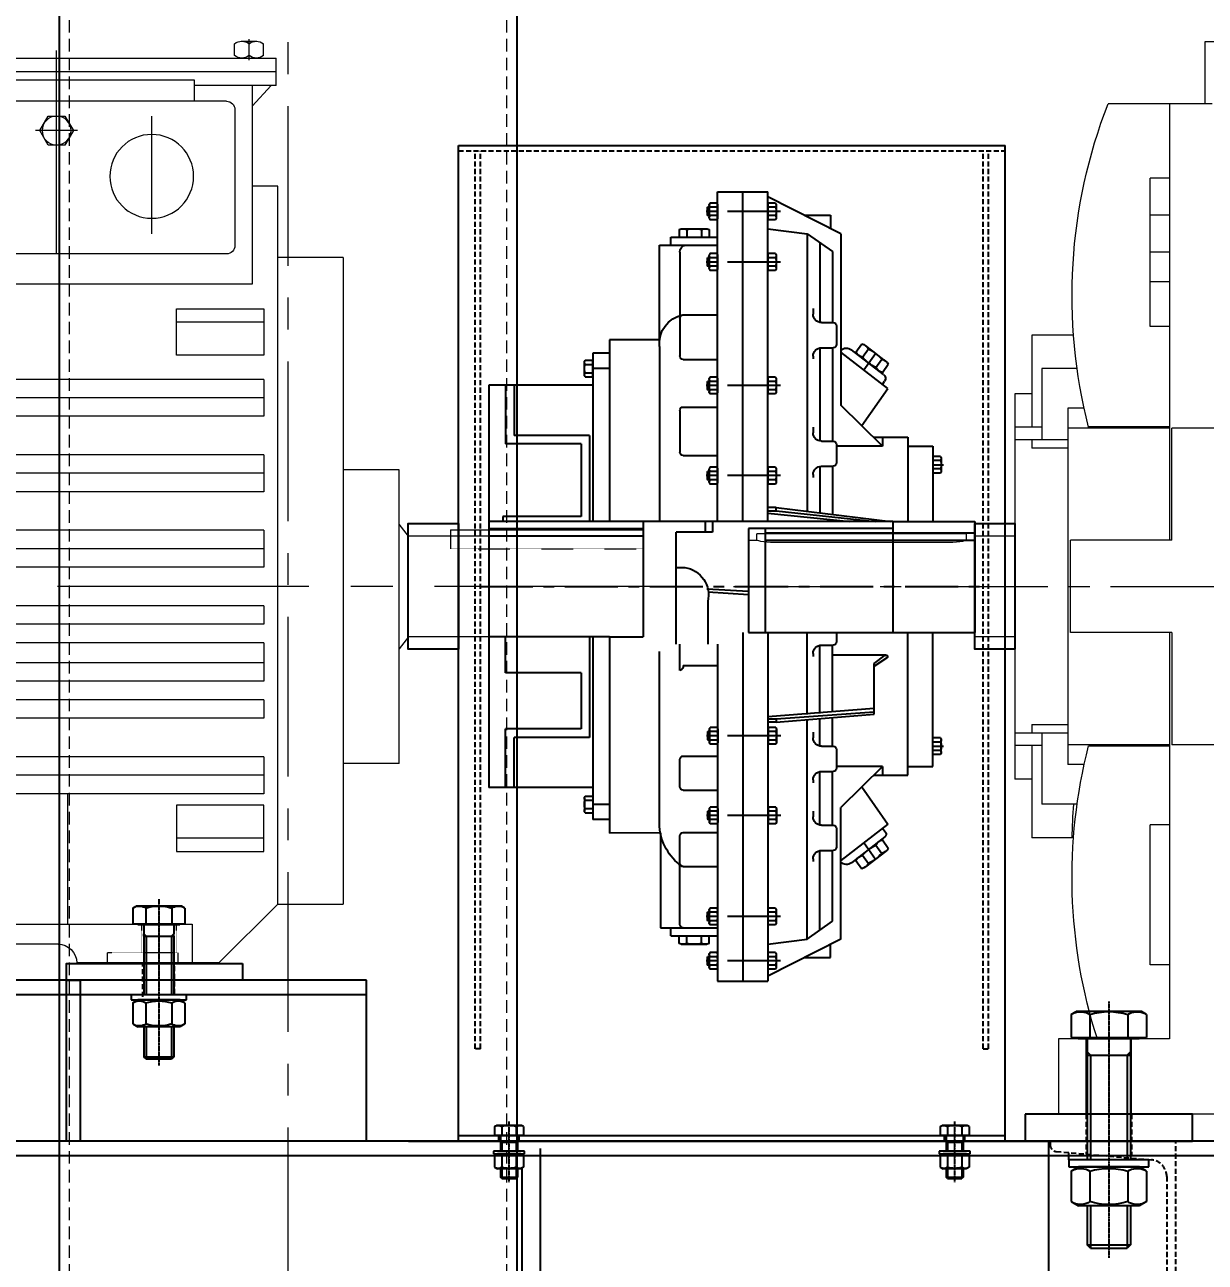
# Model space of a CAD drawing. Header units: millimetres. Extents: x -243837 to -5443, y 40 to 285140.
# Drawn here: x -110317 to -109613, y 112507 to 113246 of the extents above; entities that cross this region are included whole.
import ezdxf

# ---------------------------------------------------------------- set-up
doc = ezdxf.new("R2010")
doc.units = ezdxf.units.MM
for name, pattern in [('CENTER', [50.8, 31.75, -6.35, 6.35, -6.35]), ('CENTER2', [1.125, 0.75, -0.125, 0.125, -0.125]), ('DASHED2', [0.375, 0.25, -0.125]), ('HIDDEN', [0.375, 0.25, -0.125])]:
    doc.linetypes.add(name, pattern=pattern)
for name, color, linetype, lineweight in [('AM_4N', 3, 'Continuous', 25), ('CEN', 1, 'CENTER', 9), ('R-CENTER', 1, 'CENTER2', 5), ('R-OBJECT', 2, 'Continuous', 20)]:
    doc.layers.add(name, color=color, linetype=linetype, lineweight=lineweight)
doc.layers.add('center', color=1, linetype='CENTER2')
doc.layers.add('HD', color=3, linetype='HIDDEN')
doc.styles.add('KA', font='romans.shx', dxfattribs={"width": 0.7})
doc.dimstyles.new('rakesh', dxfattribs={"dimscale": 160, "dimtxt": 2.5, "dimasz": 1, "dimexe": 0.8, "dimexo": 0.8, "dimgap": 1, "dimtad": 1, "dimdec": 0, "dimzin": 0, "dimdsep": 46, "dimtxsty": 'KA', "dimblk": 'OBLIQUE', "dimcen": 1.5, "dimclrd": 1, "dimclre": 1, "dimclrt": 2, "dimadec": 0, "dimazin": 0, "dimtfac": 1, "dimtdec": 0, "dimtmove": 0, "dimatfit": 2, "dimfxl": 0, "dimtolj": 1, "dimtzin": 0, "dimlwd": -1, "dimlwe": -1, "dimarcsym": 1})

# ---------------------------------------------------------------- blocks, each defined once
blk = doc.blocks.new('A$C1178cc37')
at = {"layer": 'R-CENTER', "ltscale": 100}
for p, q in [((840.07, 327.16), (0, 327.16)), ((616.16, 57.36), (616.16, 11.96))]:
    blk.add_line(p, q, dxfattribs=at)
at = {"layer": 'R-OBJECT', "linetype": 'Continuous'}
for p, q in [((333.48, 652.16), (558.83, 652.16)), ((558.83, 652.16), (558.83, 615.16)), ((554.43, 615.16), (616.58, 615.16)), ((579.96, 615.16), (579.96, 354.72)), ((579.96, 570.9), (591.46, 570.9)), ((591.46, 482.39), (591.46, 570.9)), ((579.96, 548.77), (591.46, 548.77)), ((579.96, 526.65), (591.46, 526.65)), ((579.96, 508.94), (591.46, 508.94)), ((579.96, 482.39), (591.46, 482.39)), ((637.2, 477.16), (662.16, 477.16)), ((662.16, 477.16), (662.16, 422.16)), ((635.02, 457.16), (656.16, 457.16)), ((656.16, 457.16), (656.16, 414.66)), ((662.16, 442.16), (672.16, 442.16)), ((672.16, 442.16), (672.16, 212.16)), ((630.83, 433.47), (640.52, 433.47)), ((640.52, 433.47), (640.52, 220.85)), ((313.76, 421.66), (578.55, 421.66)), ((578.55, 354.72), (578.55, 421.66)), ((579.96, 422.33), (628.18, 422.33)), ((579.96, 421.66), (640.52, 421.66)), ((656.16, 422.16), (672.16, 422.16)), ((640.52, 414.66), (672.16, 414.66)), ((662.16, 414.6), (662.16, 409.61)), ((640.52, 409.66), (662.16, 409.66)), ((578.55, 354.72), (639.11, 354.72)), ((639.11, 299.6), (639.11, 354.72)), ((672.16, 357.16), (696.16, 357.16)), ((696.16, 357.16), (696.16, 297.16)), ((696.16, 354.66), (701.16, 354.66)), ((701.16, 358.66), (826.15, 358.66)), ((701.16, 354.66), (701.16, 358.66)), ((701.16, 354.66), (701.43, 354.58)), ((701.43, 354.58), (702.22, 354.37)), ((825.09, 354.37), (825.88, 354.58)), ((825.88, 354.58), (826.16, 354.66)), ((826.16, 354.66), (826.16, 358.66)), ((826.16, 354.66), (831.16, 354.66)), ((831.16, 354.66), (831.16, 299.66)), ((702.22, 354.37), (703.5, 354.07)), ((703.5, 354.07), (705.17, 353.77)), ((705.17, 353.77), (707.11, 353.55)), ((707.11, 353.55), (709.16, 353.47)), ((709.16, 353.47), (818.16, 353.47)), ((818.16, 353.47), (820.2, 353.55)), ((820.2, 353.55), (822.14, 353.77)), ((822.14, 353.77), (823.81, 354.07)), ((823.81, 354.07), (825.09, 354.37)), ((578.55, 299.6), (639.11, 299.6)), ((578.55, 299.6), (578.55, 232.66)), ((579.96, 299.6), (579.96, 57.16)), ((672.16, 297.16), (696.16, 297.16)), ((696.16, 299.66), (831.16, 299.66)), ((640.52, 244.66), (662.16, 244.66)), ((662.16, 244.71), (662.16, 239.72)), ((640.52, 239.66), (672.16, 239.66)), ((656.16, 239.66), (656.16, 197.16)), ((313.76, 232.66), (578.55, 232.66)), ((579.96, 232.66), (640.52, 232.66)), ((628.18, 231.99), (579.96, 231.99)), ((656.16, 232.16), (672.16, 232.16)), ((662.16, 232.16), (662.16, 177.16)), ((630.83, 220.85), (640.52, 220.85)), ((662.16, 212.16), (672.16, 212.16)), ((635.02, 197.16), (656.16, 197.16)), ((579.96, 184.93), (591.46, 184.93)), ((591.46, 101.42), (591.46, 184.93)), ((638.04, 177.16), (662.16, 177.16)), ((579.96, 101.42), (591.46, 101.42)), ((579.96, 57.16), (646.16, 57.16)), ((602.66, 12.16), (602.66, 57.16)), ((629.66, 12.16), (629.66, 57.16)), ((646.16, 57.16), (646.16, 12.16)), ((246.16, 12.16), (646.16, 12.16))]:
    blk.add_line(p, q, dxfattribs=at)
for centre, start, end in [((323.1, 500.73), 345.588, 21.30037), ((323.1, 153.59), 342.17478, 14.412), ((323.1, 171.59), 0.99665, 4.66821)]:
    blk.add_arc(centre, 315, start, end, dxfattribs=at)
blk = doc.blocks.new('A$C5d537760')
at = {"layer": 'R-CENTER', "ltscale": 200}
blk.add_line((0, 255.04), (957.72, 255.04), dxfattribs=at)
at = {"layer": 'R-OBJECT'}
for p, q in [((252.09, 572, 1307.44), (252.09, 578.95, 1307.44)), ((265.44, 580.42, 1307.44), (256.07, 580.42, 1307.44)), ((260.75, 571.92, 1307.44), (260.75, 578.95, 1307.44)), ((260.75, 571.92, 1307.44), (260.75, 578.95, 1307.44)), ((269.41, 571.92, 1307.44), (269.41, 578.95, 1307.44)), ((506.61, 570.42, 1307.44), (244.61, 570.42, 1307.44)), ((244.61, 553.95, 1307.44), (244.61, 570.42, 1307.44)), ((265.06, 570.42, 1307.44), (256.45, 570.42, 1307.44)), ((506.61, 562.45, 1307.44), (244.61, 562.45, 1307.44)), ((244.61, 553.95, 1307.44), (293.41, 553.95, 1307.44)), ((247.54, 553.95, 1307.44), (258.8, 541.64, 1307.44)), ((258.8, 553.95, -1307.44), (258.8, 435.45, -1307.44)), ((293.41, 557.15, 1307.44), (457.82, 557.15, 1307.44)), ((293.41, 544.6, -1307.44), (293.41, 557.15, 1307.44)), ((269.18, 539.6, -1307.44), (269.18, 458.53, -1307.44)), ((274.18, 544.6, -1307.44), (477.04, 544.6, -1307.44)), ((243.55, 65.38), (243.55, 493.94)), ((243.55, 493.94), (258.8, 493.94, -1307.44)), ((204.57, 451.45), (204.57, 65.38)), ((204.57, 451.45), (243.55, 451.45)), ((274.18, 453.53, -1307.44), (477.04, 453.53, -1307.44)), ((258.8, 435.45, -1307.44), (492.42, 435.45, -1307.44)), ((252.01, 412.69, -1307.44), (304.11, 412.69, -1307.44)), ((251.84, 378.65), (677.06, 378.65)), ((251.84, 378.65), (251.84, 356.58)), ((251.84, 367.63), (677.06, 367.63)), ((251.84, 356.58), (677.06, 356.61)), ((251.84, 333.6), (677.06, 333.6)), ((251.84, 333.6), (251.84, 311.54)), ((171.09, 149.44), (171.09, 324.64)), ((171.09, 324.64), (204.57, 324.64)), ((251.84, 322.58), (677.06, 322.58)), ((251.84, 311.54), (677.06, 311.57)), ((25.61, 288.77), (25.61, 225.04)), ((25.61, 225.04), (25.61, 288.77)), ((140.61, 288.77), (25.61, 288.77)), ((140.61, 288.77), (140.61, 285.04)), ((165.61, 285.04), (171.09, 292.26)), ((251.84, 288.56), (677.06, 288.56)), ((251.84, 288.56, -1307.44), (251.84, 266.5, -1307.44)), ((25.61, 285.04), (165.61, 285.04)), ((165.61, 225.04), (165.61, 285.04)), ((251.84, 277.54), (677.06, 277.54)), ((251.84, 266.5), (677.06, 266.52)), ((251.84, 243.51), (677.06, 243.51)), ((251.84, 243.51, -1307.44), (251.84, 232.5, -1307.44)), ((251.84, 232.5), (677.06, 232.5)), ((25.61, 225.04), (165.61, 225.04)), ((165.61, 225.04), (171.09, 217.82)), ((251.84, 221.45), (677.06, 221.48)), ((251.84, 221.45, -1307.44), (251.84, 198.47, -1307.44)), ((251.84, 209.49, 1307.44), (677.06, 209.49, 1307.44)), ((251.84, 198.47), (677.06, 198.47)), ((251.84, 187.45), (677.06, 187.45)), ((251.84, 187.45, -1307.44), (251.84, 176.41, -1307.44)), ((251.84, 176.41), (677.06, 176.43)), ((171.09, 149.44), (204.57, 149.44)), ((251.84, 153.43), (677.06, 153.43)), ((251.84, 153.43, -1307.44), (251.84, 131.37, -1307.44)), ((251.84, 142.41), (677.06, 142.41)), ((251.84, 131.37), (677.06, 131.39)), ((368.92, 53.28, -1034.64), (368.91, 131.37)), ((252.01, 104.84, -1307.44), (304.11, 104.84, -1307.44)), ((243.55, 65.38), (204.57, 65.38)), ((243.55, 65.38), (278.71, 30.42, -1307.44)), ((294.61, 53.42, -2112.86), (294.61, 30.42, -1307.44)), ((645.61, 53.42, -1307.44), (294.61, 53.42, -1307.44)), ((344.75, 53.42), (294.61, 53.42, -1307.44)), ((374.74, 41.55, -1307.44), (555.48, 41.55, -1307.44)), ((278.71, 30.42, -1307.44), (294.61, 30.42, -1307.44)), ((294.61, 30.42, -1307.44), (363.61, 30.42, -1307.44))]:
    blk.add_line(p, q, dxfattribs=at)
at = {"layer": 'R-OBJECT', "linetype": 'CENTER'}
for p, q in [((260.75, 569.17, 1307.44), (260.75, 581.67, 1307.44)), ((375.61, 516.79, 1307.44), (375.61, 537.4, 1307.44)), ((363.11, 527.09, 1307.44), (388.11, 527.09, 1307.44))]:
    blk.add_line(p, q, dxfattribs=at)
at = {"layer": 'R-OBJECT', "ltscale": 0.15}
for p, q in [((375.61, 454.2), (375.61, 574.91)), ((318.84, 465.46, 0.3), (318.84, 535.69, 0.3))]:
    blk.add_line(p, q, dxfattribs=at)
at = {"layer": 'R-OBJECT', "linetype": 'DASHED2', "ltscale": 0.05}
for p, q in [((140.61, 285.04), (140.61, 277.52)), ((140.61, 277.52), (25.61, 277.52)), ((304.22, 53.42), (304.22, 36.36)), ((325, 53.42), (325, 36.36)), ((303.05, 30.42, -1307.44), (303.05, 36.36, -1307.44)), ((303.05, 36.36, -1307.44), (345.15, 36.36)), ((345.15, 30.42), (345.15, 36.36))]:
    blk.add_line(p, q, dxfattribs=at)
at = {"layer": 'R-OBJECT', "ltscale": 40}
blk.add_line((314.61, 59.5), (314.61, 15.75), dxfattribs=at)
at = {"layer": 'R-OBJECT'}
for points, elevation in [([(370.61, 535.75), (365.61, 527.09), (370.61, 518.43), (380.61, 518.43), (385.61, 527.09), (380.61, 535.75)], 3956.73), ([(252.01, 393.11), (304.11, 393.11), (304.11, 420.69), (252.01, 420.69)], -1307.44), ([(252.01, 124.42), (304.11, 124.42), (304.11, 96.84), (252.01, 96.84)], -1307.44)]:
    blk.add_lwpolyline(points, close=True, dxfattribs=dict(at, elevation=elevation))
for centre, radius in [((375.61, 527.09, 1307.44), 8.66), ((318.84, 499.8, 0.3), 25)]:
    blk.add_circle(centre, radius, dxfattribs=at)
for centre, radius, start, end in [((256.47, 573.59, 1307.44), 6.86, 51.37498, 129.69416), ((265.08, 573.45, 1307.44), 7, 51.78679, 128.21321), ((256.47, 577.28, 1307.44), 6.86, 230.30584, 308.62502), ((265.08, 577.42, 1307.44), 7, 231.78679, 308.21321), ((274.18, 539.6, -1307.44), 5, 90, 180), ((274.18, 458.53, -1307.44), 5, 180, 270), ((374.74, 30.42, -1307.44), 11.13, 90, 180)]:
    blk.add_arc(centre, radius, start, end, dxfattribs=at)
blk = doc.blocks.new('A$Ca77c4927')
for p, q in [((89.19, 446), (132.68, 468)), ((132.68, 274.19), (132.68, 471)), ((162.68, 471), (132.68, 471)), ((147.68, 274.19), (147.68, 471)), ((162.68, 274.19), (162.68, 471)), ((167.22, 461.85), (168.67, 461.85)), ((168.67, 461.85), (168.67, 456.85)), ((168.88, 461.63), (168.67, 461.85)), ((168.88, 461.63), (168.88, 457.06)), ((110.93, 457), (95.34, 457)), ((95.34, 457), (95.34, 449.11)), ((167.22, 456.85), (168.67, 456.85)), ((168.88, 457.06), (168.67, 456.85)), ((89.19, 446), (89.19, 343.73)), ((109.19, 446), (94.19, 435.33)), ((132.68, 449), (109.19, 446)), ((109.19, 446), (109.19, 280.61)), ((190.49, 444.01), (162.68, 444.01)), ((190.49, 439.26), (190.49, 444.01)), ((101.69, 440.67), (101.69, 393)), ((180.56, 439.27), (162.68, 439.27)), ((197.34, 439.26), (180.56, 439.27)), ((197.34, 382.63), (197.34, 439.25)), ((94.19, 435.33), (94.19, 393)), ((167.22, 431.63), (168.67, 431.63)), ((168.67, 431.63), (168.67, 426.63)), ((168.88, 431.42), (168.67, 431.63)), ((168.88, 431.42), (168.88, 426.84)), ((185.15, 435.08), (185.15, 395.64)), ((167.22, 426.63), (168.67, 426.63)), ((168.88, 426.84), (168.67, 426.63)), ((105.73, 401.42), (105.73, 398)), ((100.73, 393), (93.7, 393)), ((183.15, 397.64), (162.68, 397.64)), ((185.15, 395.64), (185.15, 373.05)), ((91.7, 391), (91.7, 380)), ((62.44, 370.03), (74.41, 379.25)), ((63.64, 361.99), (82.79, 376.74)), ((76.18, 372.28), (72.67, 377.27)), ((80.14, 375.35), (76.64, 380.33)), ((100.73, 378), (93.7, 378)), ((94.19, 378), (94.19, 322.18)), ((101.69, 378), (101.69, 322.24)), ((197.34, 382.63), (227.19, 382.64)), ((197.41, 378.73), (197.41, 274.41)), ((227.19, 382.64), (227.19, 274.19)), ((61.08, 353.7), (89.19, 375.36)), ((68.24, 366.18), (64.74, 371.17)), ((75.38, 364.72), (68.42, 374.63)), ((89.19, 376.46), (89.18, 376.48)), ((105.73, 373), (105.73, 371.28)), ((183.15, 371.05), (162.68, 371.05)), ((227.19, 374.64), (237.19, 374.64)), ((237.19, 374.64), (237.19, 274.19)), ((64.28, 363.13), (60.79, 368.1)), ((227.19, 365.56), (237.19, 365.56)), ((64.19, 356.1), (62.97, 357.97)), ((167.22, 357.92), (168.67, 357.92)), ((168.67, 357.92), (168.67, 352.92)), ((168.88, 357.71), (168.67, 357.92)), ((168.88, 357.71), (168.88, 353.13)), ((237.19, 355.56), (299.19, 355.56)), ((284.19, 355.56), (284.19, 325.56)), ((289.19, 355.56), (289.19, 320.56)), ((299.19, 355.56), (299.19, 115.44)), ((76.69, 331.48), (61.08, 353.7)), ((167.22, 352.92), (168.67, 352.92)), ((168.88, 353.13), (168.67, 352.92)), ((64.19, 319.24), (89.19, 343.73)), ((183.15, 342.6), (162.68, 342.6)), ((185.15, 340.6), (185.15, 315.71)), ((105.73, 330.66), (105.73, 327.24)), ((239.19, 325.56), (239.19, 274.19)), ((239.19, 325.56), (284.19, 325.56)), ((34.19, 319.24), (34.19, 274.19)), ((49.19, 319.24), (34.19, 319.24)), ((69.61, 324.55), (49.19, 324.55)), ((49.19, 324.55), (49.19, 274.19)), ((64.19, 324.55), (64.19, 319.24)), ((64.19, 319.24), (91.7, 319.24)), ((91.7, 320.24), (91.7, 309.24)), ((100.73, 322.24), (93.7, 322.24)), ((244.19, 320.56), (244.19, 277.19)), ((244.19, 320.56), (289.19, 320.56)), ((183.15, 313.71), (162.68, 313.71)), ((34.07, 308.16), (27.82, 308.16)), ((100.73, 307.24), (93.7, 307.24)), ((94.19, 307.24), (94.19, 278.48)), ((101.69, 307.24), (101.69, 279.4)), ((167.22, 304.14), (168.67, 304.14)), ((168.67, 304.14), (168.67, 299.14)), ((168.88, 303.92), (168.67, 304.14)), ((168.88, 303.92), (168.88, 299.35)), ((105.73, 302.24), (105.73, 300.52)), ((167.22, 299.14), (168.67, 299.14)), ((168.88, 299.35), (168.67, 299.14)), ((127.68, 282.61), (59.45, 274.19)), ((127.68, 282.61), (132.68, 282.61)), ((127.68, 280.61), (127.68, 282.61)), ((58.19, 274.19), (9.19, 274.19)), ((9.19, 274.19), (9.19, 208)), ((58.19, 274.19), (225.91, 274.19)), ((58.19, 274.19), (58.19, 208)), ((127.68, 280.61), (68.65, 274.19)), ((132.68, 279.26), (83.76, 274.19)), ((132.68, 280.61), (127.68, 280.61)), ((165.67, 274.19), (165.67, 267.82)), ((169.8, 267.82), (169.8, 274.19)), ((207.19, 274.19), (207.19, 205.5)), ((225.91, 274.19), (299.19, 274.19)), ((244.19, 277.19), (290.76, 277.19)), ((290.76, 277.19), (290.76, 274.19)), ((58.19, 270), (135.19, 270)), ((134.19, 270), (134.19, 208)), ((135.19, 270), (144.19, 270)), ((144.19, 270), (144.19, 208)), ((165.67, 267.82), (187.46, 267.82)), ((187.46, 201), (187.46, 267.82)), ((9.19, 263), (134.19, 263)), ((187.46, 246.83), (182.19, 246.83)), ((169.16, 234.12), (144.19, 232.71)), ((168.52, 232.25), (144.19, 230.78)), ((168.52, 226.57), (168.52, 201)), ((144.19, 208), (9.19, 208)), ((34.19, 128.13), (34.19, 208)), ((49.19, 122.83), (49.19, 208)), ((91.7, 208), (91.7, 202.5)), ((109.19, 159.03), (109.19, 208)), ((132.68, 208), (132.68, 0)), ((147.68, 208), (147.68, 0)), ((100.73, 200.5), (93.7, 200.5)), ((94.19, 160.44), (94.19, 200.5)), ((101.69, 159.74), (101.67, 200.41)), ((162.68, 201), (162.68, 0)), ((185.15, 185.29), (185.15, 201)), ((227.19, 205.5), (207.19, 205.5)), ((227.19, 205.5), (227.19, 88.36)), ((227.19, 205.5), (299.19, 205.5)), ((237.19, 205.5), (237.19, 96.36)), ((239.19, 205.5), (239.19, 145.44)), ((289.19, 183.9), (289.19, 205.5)), ((69.25, 188.01), (61.64, 192.81)), ((62.22, 194.59), (94.19, 194.59)), ((69.25, 189.59), (62.73, 194.4)), ((105.73, 195.5), (105.73, 193.78)), ((197.41, 92.27), (197.41, 196.59)), ((69.25, 159.2), (69.25, 189.59)), ((183.15, 188.29), (162.68, 188.29)), ((244.19, 183.9), (244.19, 150.44)), ((244.19, 183.9), (289.19, 183.9)), ((132.68, 157.85), (69.25, 162.79)), ((127.68, 156.5), (69.25, 160.77)), ((127.68, 154.5), (69.25, 159.2)), ((94.19, 140.13), (94.19, 156.73)), ((101.69, 140.13), (101.69, 155.99)), ((109.19, 25), (109.19, 155.25)), ((127.68, 156.5), (127.68, 154.5)), ((132.68, 156.5), (127.68, 156.5)), ((105.73, 148.55), (105.73, 145.13)), ((127.68, 154.5), (132.68, 154.5)), ((167.07, 148.86), (168.52, 148.86)), ((168.52, 148.86), (168.52, 143.86)), ((168.73, 148.65), (168.52, 148.86)), ((168.73, 148.65), (168.73, 144.08)), ((244.19, 150.44), (289.19, 150.44)), ((289.19, 115.44), (289.19, 150.44)), ((167.07, 143.86), (168.52, 143.86)), ((168.73, 144.08), (168.52, 143.86)), ((239.19, 145.44), (284.19, 145.44)), ((284.19, 115.44), (284.19, 145.44)), ((34.07, 140.16), (27.82, 140.16)), ((91.7, 138.13), (91.7, 127.13)), ((100.73, 140.13), (93.7, 140.13)), ((183.15, 134.31), (162.68, 134.31)), ((49.19, 128.13), (34.19, 128.13)), ((64.19, 128.13), (91.7, 128.13)), ((64.19, 128.13), (89.19, 103.65)), ((64.19, 128.13), (64.19, 122.83)), ((185.15, 115.96), (185.15, 132.31)), ((69.61, 122.83), (49.19, 122.83)), ((100.73, 125.13), (93.7, 125.13)), ((94.19, 93), (94.19, 125.13)), ((101.69, 93.09), (101.69, 125.03)), ((105.73, 120.13), (105.73, 118.4)), ((76.69, 115.89), (61.08, 93.67)), ((183.15, 113.96), (162.68, 113.96)), ((237.19, 115.44), (299.19, 115.44)), ((89.19, 25), (89.19, 103.65)), ((227.19, 105.44), (237.19, 105.44)), ((105.73, 101.42), (105.73, 98)), ((167.07, 101.33), (168.52, 101.33)), ((167.07, 96.33), (168.52, 96.33)), ((168.52, 101.33), (168.52, 96.33)), ((168.73, 101.12), (168.52, 101.33)), ((168.73, 96.54), (168.52, 96.33)), ((168.73, 101.12), (168.73, 96.54)), ((227.19, 96.36), (237.19, 96.36)), ((61.08, 93.67), (89.19, 72.01)), ((64.22, 91.33), (62.41, 88.88)), ((64.22, 91.33), (64.09, 91.15)), ((91.7, 91), (91.7, 80)), ((100.73, 93), (93.7, 93)), ((183.15, 88.66), (162.68, 88.66)), ((64.28, 84.24), (60.79, 79.28)), ((62.8, 86.11), (82.77, 70.64)), ((75.38, 82.65), (68.42, 72.74)), ((185.15, 70.3), (185.15, 86.66)), ((196.85, 88.37), (227.19, 88.36)), ((196.85, 88.37), (196.85, 31.75)), ((62.44, 77.35), (74.41, 68.12)), ((68.24, 81.19), (64.74, 76.21)), ((76.18, 75.09), (72.67, 70.1)), ((100.73, 78), (93.7, 78)), ((94.19, 35.67), (94.19, 78)), ((101.69, 30.33), (101.69, 77.91)), ((80.14, 72.03), (76.64, 67.04)), ((105.73, 73), (105.73, 71.28)), ((183.15, 68.3), (162.68, 68.3)), ((185.15, 33.73), (185.15, 70.3)), ((167.22, 41.04), (168.67, 41.04)), ((168.67, 41.04), (168.67, 36.04)), ((168.88, 40.83), (168.67, 41.04)), ((168.88, 40.83), (168.88, 36.25)), ((109.19, 25), (94.19, 35.67)), ((183.15, 31.73), (162.68, 31.73)), ((167.22, 36.04), (168.67, 36.04)), ((168.88, 36.25), (168.67, 36.04)), ((196.85, 31.74), (183.15, 31.73)), ((190.49, 26.99), (190.49, 31.74)), ((89.19, 25), (132.68, 3)), ((132.68, 22), (109.19, 25)), ((190.49, 26.99), (162.68, 26.99)), ((95.34, 14), (95.34, 21.99)), ((110.93, 14), (95.34, 14)), ((167.22, 14.55), (168.67, 14.55)), ((167.22, 9.55), (168.67, 9.55)), ((168.67, 14.55), (168.67, 9.55)), ((168.88, 14.34), (168.67, 14.55)), ((168.88, 9.76), (168.67, 9.55)), ((168.88, 14.34), (168.88, 9.76)), ((162.68, 0), (132.68, 0))]:
    blk.add_line(p, q)
at = {"linetype": 'CENTER'}
for p, q in [((125.09, 459.35), (170.55, 459.35)), ((125.09, 429.13), (170.55, 429.13)), ((125.09, 355.42), (170.55, 355.42)), ((125.09, 301.64), (170.55, 301.64)), ((124.95, 146.36), (170.41, 146.36)), ((124.95, 98.83), (170.41, 98.83)), ((125.09, 38.54), (170.55, 38.54)), ((125.09, 12.05), (170.55, 12.05))]:
    blk.add_line(p, q, dxfattribs=at)
at = {"ltscale": 0.5}
for p, q in [((127.68, 463.1), (127.68, 455.6)), ((128.14, 464.35), (132.68, 464.35)), ((128.14, 461.85), (132.68, 461.85)), ((132.68, 464.35), (132.68, 454.35)), ((162.68, 463.1), (162.68, 455.6)), ((163.14, 464.35), (167.22, 464.35)), ((163.14, 461.85), (167.22, 461.85)), ((167.68, 463.1), (167.68, 455.6)), ((128.14, 456.85), (132.68, 456.85)), ((128.14, 454.35), (132.68, 454.35)), ((163.14, 456.85), (167.22, 456.85)), ((163.14, 454.35), (167.22, 454.35)), ((167.78, 448.54), (167.78, 444.01)), ((185.62, 444.01), (167.78, 444.01)), ((184.37, 449.01), (169.03, 449.01)), ((172.28, 448.54), (172.28, 444.01)), ((181.12, 448.54), (181.12, 444.01)), ((185.62, 448.54), (185.62, 444.01)), ((127.68, 432.88), (127.68, 425.38)), ((128.14, 434.13), (132.68, 434.13)), ((128.14, 431.63), (132.68, 431.63)), ((132.68, 434.13), (132.68, 424.13)), ((162.68, 432.88), (162.68, 425.38)), ((163.14, 434.13), (167.22, 434.13)), ((163.14, 431.63), (167.22, 431.63)), ((167.68, 432.88), (167.68, 425.38)), ((128.14, 426.63), (132.68, 426.63)), ((128.14, 424.13), (132.68, 424.13)), ((163.14, 426.63), (167.22, 426.63)), ((163.14, 424.13), (167.22, 424.13)), ((237.19, 360.56), (237.19, 370.56)), ((241.73, 370.56), (237.19, 370.56)), ((242.19, 361.81), (242.19, 369.31)), ((241.73, 368.06), (237.19, 368.06)), ((241.73, 363.06), (237.19, 363.06)), ((127.68, 359.17), (127.68, 351.67)), ((128.14, 360.42), (132.68, 360.42)), ((128.14, 357.92), (132.68, 357.92)), ((132.68, 360.42), (132.68, 350.42)), ((162.68, 359.17), (162.68, 351.67)), ((163.14, 360.42), (167.22, 360.42)), ((163.14, 357.92), (167.22, 357.92)), ((167.68, 359.17), (167.68, 351.67)), ((241.73, 360.56), (237.19, 360.56)), ((128.14, 352.92), (132.68, 352.92)), ((128.14, 350.42), (132.68, 350.42)), ((163.14, 352.92), (167.22, 352.92)), ((163.14, 350.42), (167.22, 350.42)), ((29.19, 311.91), (29.19, 304.41)), ((29.65, 313.16), (34.19, 313.16)), ((29.65, 310.66), (34.19, 310.66)), ((34.19, 313.16), (34.19, 303.16)), ((29.65, 305.66), (34.19, 305.66)), ((29.65, 303.16), (34.19, 303.16)), ((127.68, 305.39), (127.68, 297.89)), ((128.14, 306.64), (132.68, 306.64)), ((128.14, 304.14), (132.68, 304.14)), ((132.68, 306.64), (132.68, 296.64)), ((162.68, 305.39), (162.68, 297.89)), ((163.14, 306.64), (167.22, 306.64)), ((163.14, 304.14), (167.22, 304.14)), ((167.68, 305.39), (167.68, 297.89)), ((128.14, 299.14), (132.68, 299.14)), ((128.14, 296.64), (132.68, 296.64)), ((163.14, 299.14), (167.22, 299.14)), ((163.14, 296.64), (167.22, 296.64)), ((127.53, 150.11), (127.53, 142.61)), ((128, 151.36), (132.53, 151.36)), ((128, 148.86), (132.53, 148.86)), ((132.53, 151.36), (132.53, 141.36)), ((162.53, 150.11), (162.53, 142.61)), ((163, 151.36), (167.07, 151.36)), ((163, 148.86), (167.07, 148.86)), ((167.53, 150.11), (167.53, 142.61)), ((29.19, 136.41), (29.19, 143.91)), ((29.65, 145.16), (34.19, 145.16)), ((29.65, 142.66), (34.19, 142.66)), ((34.19, 135.16), (34.19, 145.16)), ((128, 143.86), (132.53, 143.86)), ((128, 141.36), (132.53, 141.36)), ((163, 143.86), (167.07, 143.86)), ((163, 141.36), (167.07, 141.36)), ((29.65, 137.66), (34.19, 137.66)), ((29.65, 135.16), (34.19, 135.16)), ((128, 103.83), (132.53, 103.83)), ((132.53, 103.83), (132.53, 93.83)), ((163, 103.83), (167.07, 103.83)), ((237.19, 110.44), (237.19, 100.44)), ((241.73, 110.44), (237.19, 110.44)), ((241.73, 107.94), (237.19, 107.94)), ((242.19, 109.19), (242.19, 101.69)), ((127.53, 102.58), (127.53, 95.08)), ((128, 101.33), (132.53, 101.33)), ((128, 96.33), (132.53, 96.33)), ((162.53, 102.58), (162.53, 95.08)), ((163, 101.33), (167.07, 101.33)), ((163, 96.33), (167.07, 96.33)), ((167.53, 102.58), (167.53, 95.08)), ((241.73, 102.94), (237.19, 102.94)), ((241.73, 100.44), (237.19, 100.44)), ((128, 93.83), (132.53, 93.83)), ((163, 93.83), (167.07, 93.83)), ((127.68, 42.29), (127.68, 34.79)), ((128.14, 43.54), (132.68, 43.54)), ((128.14, 41.04), (132.68, 41.04)), ((132.68, 43.54), (132.68, 33.54)), ((162.68, 42.29), (162.68, 34.79)), ((163.14, 43.54), (167.22, 43.54)), ((163.14, 41.04), (167.22, 41.04)), ((167.68, 42.29), (167.68, 34.79)), ((128.14, 36.04), (132.68, 36.04)), ((128.14, 33.54), (132.68, 33.54)), ((163.14, 36.04), (167.22, 36.04)), ((163.14, 33.54), (167.22, 33.54)), ((185.62, 26.99), (167.78, 26.99)), ((167.78, 22.46), (167.78, 26.99)), ((172.28, 22.46), (172.28, 26.99)), ((181.12, 22.46), (181.12, 26.99)), ((185.62, 22.46), (185.62, 26.99)), ((127.68, 15.8), (127.68, 8.3)), ((128.14, 17.05), (132.68, 17.05)), ((132.68, 17.05), (132.68, 7.05)), ((162.68, 15.8), (162.68, 8.3)), ((163.14, 17.05), (167.22, 17.05)), ((167.68, 15.8), (167.68, 8.3)), ((184.37, 21.99), (169.03, 21.99)), ((128.14, 14.55), (132.68, 14.55)), ((128.14, 9.55), (132.68, 9.55)), ((163.14, 14.55), (167.22, 14.55)), ((163.14, 9.55), (167.22, 9.55)), ((128.14, 7.05), (132.68, 7.05)), ((163.14, 7.05), (167.22, 7.05))]:
    blk.add_line(p, q, dxfattribs=at)
at = {"linetype": 'HIDDEN'}
for p, q in [((9.19, 267.3), (134.19, 267.3)), ((207.19, 269.9), (299.19, 269.9)), ((207.19, 265.5), (299.19, 265.5))]:
    blk.add_line(p, q, dxfattribs=at)
at = {"color": 1, "linetype": 'CENTER'}
blk.add_line((304.75, 235.5), (0, 235.5), dxfattribs=at)
at = {"ltscale": 0.5}
for centre, radius, start, end in [((129.6, 463.1), 1.92, 139.45948, 220.54052), ((134.68, 459.35), 7, 159.07517, 200.92483), ((164.6, 463.1), 1.92, 139.45948, 220.54052), ((169.68, 459.35), 7, 159.07517, 200.92483), ((165.75, 463.1), 1.92, 319.45948, 40.54052), ((160.68, 459.35), 7, 339.07517, 20.92483), ((129.6, 455.6), 1.92, 139.45948, 220.54052), ((164.6, 455.6), 1.92, 139.45948, 220.54052), ((165.75, 455.6), 1.92, 319.45948, 40.54052), ((170.03, 443.29), 5.71, 66.81012, 113.18988), ((176.7, 427.62), 21.39, 78.07013, 101.92353), ((183.37, 443.29), 5.71, 66.81012, 113.18988), ((129.6, 432.88), 1.92, 139.45948, 220.54052), ((134.68, 429.13), 7, 159.07517, 200.92483), ((164.6, 432.88), 1.92, 139.45948, 220.54052), ((169.68, 429.13), 7, 159.07517, 200.92483), ((165.75, 432.88), 1.92, 319.45948, 40.54052), ((160.68, 429.13), 7, 339.07517, 20.92483), ((129.6, 425.38), 1.92, 139.45948, 220.54052), ((164.6, 425.38), 1.92, 139.45948, 220.54052), ((165.75, 425.38), 1.92, 319.45948, 40.54052), ((240.27, 369.31), 1.92, 319.45948, 40.54052), ((235.19, 365.56), 7, 339.07517, 20.92483), ((240.27, 361.81), 1.92, 319.45948, 40.54052), ((129.6, 359.17), 1.92, 139.45948, 220.54052), ((134.68, 355.42), 7, 159.07517, 200.92483), ((164.6, 359.17), 1.92, 139.45948, 220.54052), ((169.68, 355.42), 7, 159.07517, 200.92483), ((165.75, 359.17), 1.92, 319.45948, 40.54052), ((160.68, 355.42), 7, 339.07517, 20.92483), ((129.6, 351.67), 1.92, 139.45948, 220.54052), ((164.6, 351.67), 1.92, 139.45948, 220.54052), ((165.75, 351.67), 1.92, 319.45948, 40.54052), ((31.12, 311.91), 1.92, 139.45948, 220.54052), ((36.19, 308.16), 7, 159.07517, 200.92483), ((31.12, 304.41), 1.92, 139.45948, 220.54052), ((129.6, 305.39), 1.92, 139.45948, 220.54052), ((134.68, 301.64), 7, 159.07517, 200.92483), ((164.6, 305.39), 1.92, 139.45948, 220.54052), ((169.68, 301.64), 7, 159.07517, 200.92483), ((165.75, 305.39), 1.92, 319.45948, 40.54052), ((160.68, 301.64), 7, 339.07517, 20.92483), ((129.6, 297.89), 1.92, 139.45948, 220.54052), ((164.6, 297.89), 1.92, 139.45948, 220.54052), ((165.75, 297.89), 1.92, 319.45948, 40.54052), ((129.46, 150.11), 1.92, 139.45948, 220.54052), ((134.53, 146.36), 7, 159.07517, 200.92483), ((164.46, 150.11), 1.92, 139.45948, 220.54052), ((169.53, 146.36), 7, 159.07517, 200.92483), ((165.61, 150.11), 1.92, 319.45948, 40.54052), ((160.53, 146.36), 7, 339.07517, 20.92483), ((31.12, 143.91), 1.92, 139.45948, 220.54052), ((36.19, 140.16), 7, 159.07517, 200.92483), ((129.46, 142.61), 1.92, 139.45948, 220.54052), ((164.46, 142.61), 1.92, 139.45948, 220.54052), ((165.61, 142.61), 1.92, 319.45948, 40.54052), ((31.12, 136.41), 1.92, 139.45948, 220.54052), ((129.46, 102.58), 1.92, 139.45948, 220.54052), ((164.46, 102.58), 1.92, 139.45948, 220.54052), ((165.61, 102.58), 1.92, 319.45948, 40.54052), ((240.27, 109.19), 1.92, 319.45948, 40.54052), ((235.19, 105.44), 7, 339.07517, 20.92483), ((134.53, 98.83), 7, 159.07517, 200.92483), ((129.46, 95.08), 1.92, 139.45948, 220.54052), ((169.53, 98.83), 7, 159.07517, 200.92483), ((164.46, 95.08), 1.92, 139.45948, 220.54052), ((160.53, 98.83), 7, 339.07517, 20.92483), ((165.61, 95.08), 1.92, 319.45948, 40.54052), ((240.27, 101.69), 1.92, 319.45948, 40.54052), ((129.6, 42.29), 1.92, 139.45948, 220.54052), ((134.68, 38.54), 7, 159.07517, 200.92483), ((164.6, 42.29), 1.92, 139.45948, 220.54052), ((169.68, 38.54), 7, 159.07517, 200.92483), ((165.75, 42.29), 1.92, 319.45948, 40.54052), ((160.68, 38.54), 7, 339.07517, 20.92483), ((129.6, 34.79), 1.92, 139.45948, 220.54052), ((164.6, 34.79), 1.92, 139.45948, 220.54052), ((165.75, 34.79), 1.92, 319.45948, 40.54052), ((170.03, 27.71), 5.71, 246.81012, 293.18988), ((176.7, 43.38), 21.39, 258.07647, 281.92987), ((183.37, 27.71), 5.71, 246.81012, 293.18988), ((129.6, 15.8), 1.92, 139.45948, 220.54052), ((164.6, 15.8), 1.92, 139.45948, 220.54052), ((165.75, 15.8), 1.92, 319.45948, 40.54052), ((134.68, 12.05), 7, 159.07517, 200.92483), ((129.6, 8.3), 1.92, 139.45948, 220.54052), ((169.68, 12.05), 7, 159.07517, 200.92483), ((164.6, 8.3), 1.92, 139.45948, 220.54052), ((160.68, 12.05), 7, 339.07517, 20.92483), ((165.75, 8.3), 1.92, 319.45948, 40.54052)]:
    blk.add_arc(centre, radius, start, end, dxfattribs=at)
for centre, radius, start, end in [((181.14, 435.29), 4.01, 356.94207, 81.6859), ((93.7, 391), 2, 90, 180), ((100.73, 398), 5, 270, 0), ((183.15, 395.64), 2, 0, 90), ((179.88, 380.38), 17.61, 354.64126, 78.33096), ((83.83, 354.6), 25.27, 116.19311, 139.0359), ((78.32, 374.05), 6.5, 104.97303, 150.25598), ((85.82, 372.77), 5, 47.90701, 127.6145), ((93.7, 380), 2, 180, 270), ((100.73, 373), 5, 0, 90), ((66.38, 364.98), 6.4, 104.79507, 150.43394), ((57.46, 388.38), 24.68, 295.91357, 319.31544), ((74.55, 378.47), 6.4, 284.72148, 330.77733), ((183.15, 373.05), 2, 270, 0), ((65.48, 359.61), 3, 127.6145, 213.1966), ((62.73, 369.25), 6.31, 284.24086, 330.9439), ((183.15, 340.6), 2, 0, 90), ((100.73, 327.24), 5, 270, 0), ((93.7, 320.24), 2, 90, 180), ((183.15, 315.71), 2, 270, 0), ((93.7, 309.24), 2, 180, 270), ((100.73, 302.24), 5, 0, 90), ((184.89, 230.27), 16.78, 99.26403, 192.74029), ((93.7, 202.5), 2, 180, 270), ((100.73, 195.5), 5, 0, 90), ((62.18, 193.66), 1, 147.8983, 237.7684), ((62.14, 193.59), 1, 53.58463, 147.7684), ((186.21, 188.17), 3.07, 177.68839, 249.69174), ((100.73, 145.13), 5, 270, 0), ((93.7, 138.13), 2, 90, 180), ((183.15, 132.31), 2, 0, 90), ((93.7, 127.13), 2, 180, 270), ((100.73, 120.13), 5, 0, 90), ((183.15, 115.96), 2, 270, 0), ((100.73, 98), 5, 270, 0), ((64.02, 87.69), 2, 143.49293, 232.3855), ((93.7, 91), 2, 90, 180), ((183.15, 86.66), 2, 0, 90), ((164.87, 94.93), 32.65, 306.12636, 355.3262), ((62.73, 78.12), 6.31, 29.0561, 75.75914), ((66.38, 82.39), 6.4, 209.56606, 255.20493), ((83.83, 92.78), 25.27, 220.9641, 243.80689), ((57.46, 58.99), 24.68, 40.68456, 64.08643), ((74.55, 68.9), 6.4, 29.22267, 75.27852), ((93.7, 80), 2, 180, 270), ((100.73, 73), 5, 0, 90), ((78.32, 73.32), 6.5, 209.74402, 255.02697), ((85.82, 74.6), 5, 232.3855, 312.09299), ((183.15, 70.3), 2, 270, 0), ((183.15, 33.73), 2, 270, 0)]:
    blk.add_arc(centre, radius, start, end)
blk = doc.blocks.new('M18')
for p, q in [((-15.59, 10.04), (-13.5, 11.25)), ((-15.59, 10.04), (-15.59, 0.6)), ((-13.5, 11.25), (13.5, 11.25)), ((-7.8, 10.04), (-7.8, 0.6)), ((7.8, 10.04), (7.8, 0.6)), ((15.59, 10.04), (13.5, 11.25)), ((15.59, 10.04), (15.59, 0.6)), ((-12.6, 0.6), (-15.59, 0.6)), ((12.6, 0.6), (-12.6, 0.6)), ((-12.6, 0.6), (-12.6, 0)), ((-12.6, 0), (-9, 0)), ((-9, 0), (-9, -5.37)), ((-9, 0), (9, 0)), ((9, 0), (9, -5.37)), ((9, 0), (12.6, 0)), ((15.59, 0.6), (12.6, 0.6)), ((12.6, 0.6), (12.6, 0)), ((-9, -6.75), (-9, -5.37)), ((-9, -6.75), (-9, -41.74)), ((9, -6.75), (-9, -6.75)), ((9, -6.75), (9, -5.37)), ((9, -6.75), (9, -41.74)), ((-16.5, -41.74), (16.5, -41.74)), ((-16.5, -44.74), (-16.5, -41.74)), ((16.5, -41.74), (16.5, -44.74)), ((-12.49, -44.74), (-16.5, -44.74)), ((-15.59, -46.54), (-12.49, -44.74)), ((-15.59, -46.54), (-15.59, -59.08)), ((12.49, -44.74), (-12.49, -44.74)), ((-12.49, -44.74), (12.49, -44.74)), ((-7.8, -46.54), (-7.8, -59.08)), ((7.8, -46.54), (7.8, -59.08)), ((16.5, -44.74), (12.49, -44.74)), ((15.59, -46.54), (12.49, -44.74)), ((15.59, -46.54), (15.59, -59.08)), ((-15.59, -59.08), (-12.49, -60.87)), ((15.59, -59.08), (12.49, -60.87)), ((-12.49, -60.87), (12.49, -60.87)), ((-9, -60.87), (-9, -78.62)), ((9, -60.87), (9, -78.62)), ((9, -78.62), (-9, -78.62)), ((-9, -78.62), (-7.62, -80)), ((7.62, -80), (-7.62, -80)), ((7.62, -80), (9, -78.62))]:
    blk.add_line(p, q)
for centre, radius, start, end in [((-11.7, 4.36), 6.89, 55.55313, 115.55313), ((0, -14.52), 25.77, 72.38753, 107.61247), ((11.7, 4.36), 6.89, 64.44687, 124.44687), ((-11.69, -52.22), 6.89, 55.56153, 115.56153), ((0, -71.09), 25.76, 72.38303, 107.61697), ((11.69, -52.22), 6.89, 64.43847, 124.43847), ((-11.69, -53.39), 6.89, 244.43847, 304.43847), ((0, -34.52), 25.76, 252.38303, 287.61697), ((11.69, -53.39), 6.89, 235.56153, 295.56153)]:
    blk.add_arc(centre, radius, start, end)
at = {"layer": 'AM_4N'}
for p, q in [((-7.62, -6.75), (-9, -5.37)), ((-7.62, -6.75), (-7.62, -41.74)), ((7.62, -6.75), (9, -5.37)), ((7.62, -6.75), (7.62, -41.74)), ((-7.62, -60.87), (-7.62, -80)), ((7.62, -60.87), (7.62, -80))]:
    blk.add_line(p, q, dxfattribs=at)
at = {"layer": 'center'}
blk.add_line((0, 15.38), (0, -83.89), dxfattribs=at)
blk = doc.blocks.new('M26')
for p, q in [((-22.52, 14.5), (-19.5, 16.25)), ((-19.5, 16.25), (19.5, 16.25)), ((22.52, 14.5), (19.5, 16.25)), ((-22.52, 14.5), (-22.52, 0.87)), ((-11.26, 14.5), (-11.26, 0.87)), ((11.26, 14.5), (11.26, 0.87)), ((22.52, 14.5), (22.52, 0.87)), ((-18.21, 0.87), (-22.52, 0.87)), ((18.21, 0.87), (-18.21, 0.87)), ((-18.21, 0.87), (-18.21, 0)), ((-18.21, 0), (-13, 0)), ((-13, 0), (-13, -7.76)), ((-13, 0), (13, 0)), ((13, 0), (13, -7.76)), ((13, 0), (18.21, 0)), ((22.52, 0.87), (18.21, 0.87)), ((18.21, 0.87), (18.21, 0)), ((-13, -9.75), (-13, -7.76)), ((-13, -9.75), (-13, -72.09)), ((13, -9.75), (-13, -9.75)), ((13, -9.75), (13, -7.76)), ((13, -9.75), (13, -72.09)), ((-23.83, -72.09), (23.83, -72.09)), ((-23.83, -76.42), (-23.83, -72.09)), ((23.83, -72.09), (23.83, -67.91)), ((23.83, -72.09), (23.83, -76.42)), ((-18.04, -76.42), (-23.83, -76.42)), ((-22.52, -79.01), (-18.04, -76.42)), ((-22.52, -79.01), (-22.52, -97.12)), ((18.04, -76.42), (-18.04, -76.42)), ((-18.04, -76.42), (18.04, -76.42)), ((-11.26, -79.01), (-11.26, -97.12)), ((11.26, -79.01), (11.26, -97.12)), ((23.83, -76.42), (18.04, -76.42)), ((22.52, -79.01), (18.04, -76.42)), ((22.52, -79.01), (22.52, -97.12)), ((-22.52, -97.12), (-18.04, -99.71)), ((-18.04, -99.71), (18.04, -99.71)), ((-13, -99.71), (-13, -123.01)), ((13, -99.71), (13, -123.01)), ((22.52, -97.12), (18.04, -99.71)), ((13, -123.01), (-13, -123.01)), ((-13, -123.01), (-11.01, -125)), ((11.01, -125), (-11.01, -125)), ((11.01, -125), (13, -123.01))]:
    blk.add_line(p, q)
for centre, radius, start, end in [((-16.89, 6.3), 9.95, 55.55313, 115.55313), ((0, -20.98), 37.23, 72.38753, 107.61247), ((16.89, 6.3), 9.95, 64.44687, 124.44687), ((-16.89, -87.22), 9.96, 55.56153, 115.56153), ((0, -114.47), 37.21, 72.38303, 107.61697), ((16.89, -87.22), 9.96, 64.43847, 124.43847), ((-16.89, -88.91), 9.96, 244.43847, 304.43847), ((0, -61.66), 37.21, 252.38303, 287.61697), ((16.89, -88.91), 9.96, 235.56153, 295.56153)]:
    blk.add_arc(centre, radius, start, end)
at = {"layer": 'AM_4N'}
for p, q in [((-11.01, -9.75), (-13, -7.76)), ((-11.01, -9.75), (-11.01, -72.09)), ((11.01, -9.75), (13, -7.76)), ((11.01, -9.75), (11.01, -72.09)), ((-11.01, -99.71), (-11.01, -125)), ((11.01, -99.71), (11.01, -125))]:
    blk.add_line(p, q, dxfattribs=at)
at = {"layer": 'center'}
blk.add_line((0, 22.22), (0, -130.63), dxfattribs=at)
blk = doc.blocks.new('M10')
for p, q in [((-8.66, 5.58), (-7.5, 6.25)), ((-8.66, 5.58), (-8.66, 0.33)), ((-7, 0.33), (-8.66, 0.33)), ((-7.5, 6.25), (7.5, 6.25)), ((7, 0.33), (-7, 0.33)), ((-7, 0.33), (-7, 0)), ((-7, 0), (-5, 0)), ((-5, 0), (-5, -2.98)), ((-5, 0), (5, 0)), ((-4.33, 5.58), (-4.33, 0.33)), ((4.33, 5.58), (4.33, 0.33)), ((5, 0), (5, -2.98)), ((5, 0), (7, 0)), ((8.66, 0.33), (7, 0.33)), ((7, 0.33), (7, 0)), ((8.66, 5.58), (7.5, 6.25)), ((8.66, 5.58), (8.66, 0.33)), ((-5, -3.75), (-5, -2.98)), ((-5, -3.75), (-5, -9.15)), ((5, -3.75), (-5, -3.75)), ((5, -3.75), (5, -2.98)), ((5, -3.75), (5, -9.15)), ((-9.17, -9.15), (9.17, -9.15)), ((-9.17, -10.82), (-9.17, -9.15)), ((-6.94, -10.82), (-9.17, -10.82)), ((-8.66, -11.81), (-6.94, -10.82)), ((-8.66, -11.81), (-8.66, -18.78)), ((6.94, -10.82), (-6.94, -10.82)), ((-6.94, -10.82), (6.94, -10.82)), ((-4.33, -11.81), (-4.33, -18.78)), ((4.33, -11.81), (4.33, -18.78)), ((9.17, -10.82), (6.94, -10.82)), ((8.66, -11.81), (6.94, -10.82)), ((8.66, -11.81), (8.66, -18.78)), ((9.17, -9.15), (9.17, -10.82)), ((-8.66, -18.78), (-6.94, -19.77)), ((-6.94, -19.77), (6.94, -19.77)), ((-5, -19.77), (-5, -24.64)), ((5, -19.77), (5, -24.64)), ((8.66, -18.78), (6.94, -19.77)), ((5, -24.64), (-5, -24.64)), ((-5, -24.64), (-4.23, -25.4)), ((4.23, -25.4), (-4.23, -25.4)), ((4.23, -25.4), (5, -24.64))]:
    blk.add_line(p, q)
for centre, radius, start, end in [((-6.5, 2.42), 3.83, 55.55313, 115.55313), ((0, -8.07), 14.32, 72.38753, 107.61247), ((6.5, 2.42), 3.83, 64.44687, 124.44687), ((-6.5, -14.97), 3.83, 55.56153, 115.56153), ((0, -25.45), 14.31, 72.38303, 107.61697), ((6.5, -14.97), 3.83, 64.43847, 124.43847), ((-6.5, -15.62), 3.83, 244.43847, 304.43847), ((0, -5.14), 14.31, 252.38303, 287.61697), ((6.5, -15.62), 3.83, 235.56153, 295.56153)]:
    blk.add_arc(centre, radius, start, end)
at = {"layer": 'AM_4N'}
for p, q in [((-4.23, -3.75), (-5, -2.98)), ((-4.23, -3.75), (-4.23, -9.15)), ((4.23, -3.75), (5, -2.98)), ((4.23, -3.75), (4.23, -9.15)), ((-4.23, -19.77), (-4.23, -25.4)), ((4.23, -19.77), (4.23, -25.4))]:
    blk.add_line(p, q, dxfattribs=at)
at = {"layer": 'center'}
blk.add_line((0, 8.55), (0, -27.57), dxfattribs=at)
blk = doc.blocks.new('_Oblique')
at = {"color": 0, "linetype": 'ByBlock', "lineweight": -2}
blk.add_line((-0.5, -0.5), (0.5, 0.5), dxfattribs=at)
blk = doc.blocks.new('*D224')
at = {"layer": 'DEFPOINTS', "color": 0, "ltscale": 10, "transparency": 16777216}
for p in [(-106760.16, 129714.92), (-190510.55, 125814.78, -169.38), (-106760.16, 110177.28)]:
    blk.add_point(p, dxfattribs=at)
at = {"layer": 'R-OBJECT', "color": 1, "ltscale": 10, "transparency": 16777216}
for p, q in [((-190510.55, 125942.78), (-190510.55, 129906.92)), ((-106760.16, 110305.28), (-106760.16, 129906.92)), ((-190510.55, 129714.92), (-106760.16, 129714.92))]:
    blk.add_line(p, q, dxfattribs=at)
at = {"layer": 'R-OBJECT', "color": 1, "ltscale": 10, "transparency": 16777216, "xscale": 160, "yscale": 160, "zscale": 160, "rotation": 180}
blk.add_blockref('_Oblique', (-190510.55, 129714.92), dxfattribs=at)
at = {"layer": 'R-OBJECT', "color": 1, "ltscale": 10, "transparency": 16777216, "xscale": 160, "yscale": 160, "zscale": 160}
blk.add_blockref('_Oblique', (-106760.16, 129714.92), dxfattribs=at)
at = {"layer": 'R-OBJECT', "color": 2, "ltscale": 10, "transparency": 16777216, "insert": (-148635.36, 130179.68), "char_height": 400, "attachment_point": 5, "style": 'KA'}
blk.add_mtext('\\A1;83750 (HORIZONTAL PULLEY CRS.)', dxfattribs=at)
blk = doc.blocks.new('*D267')
at = {"layer": 'DEFPOINTS', "color": 0, "ltscale": 10, "transparency": 16777216}
for p in [(-99129.86, 285140.02), (-118071.56, 111168.15)]:
    blk.add_point(p, dxfattribs=at)
at = {"layer": 'R-OBJECT', "color": 1, "ltscale": 10, "transparency": 16777216}
blk.add_line((-117727.56, 114327.71), (-118071.56, 111168.15), dxfattribs=at)
at = {"layer": 'R-OBJECT', "color": 1, "ltscale": 10, "transparency": 16777216, "xscale": 160, "yscale": 160, "zscale": 160, "rotation": 263.7862272517605}
blk.add_blockref('_Oblique', (-118071.56, 111168.15), dxfattribs=at)
at = {"layer": 'R-OBJECT', "color": 2, "ltscale": 10, "transparency": 16777216, "insert": (-118199.45, 113319.53), "char_height": 400, "attachment_point": 5, "rotation": 83.78623, "style": 'KA'}
blk.add_mtext('\\A1;R175000', dxfattribs=at)
blk = doc.blocks.new('vbf1')
at = {"ltscale": 10}
for p, q in [((8365570.42, 3692934.8, -7043.62), (8365570.42, 3690860.82, -7043.62)), ((8365843.42, 3692934.8, -7043.62), (8365843.42, 3690860.82, -7043.62))]:
    blk.add_line(p, q, dxfattribs=at)
at = {"layer": 'CEN', "ltscale": 3}
blk.add_line((8365706.92, 3693036.89, -6922.17), (8365706.92, 3690820.78, -7043.62), dxfattribs=at)
at = {"layer": 'R-OBJECT', "color": 3, "linetype": 'HIDDEN', "ltscale": 30}
for p, q in [((8365576.42, 3692934.8, -7043.62), (8365576.42, 3690860.82, -7043.62)), ((8365837.42, 3692934.8, -7043.62), (8365837.42, 3690860.82, -7043.62))]:
    blk.add_line(p, q, dxfattribs=at)
blk = doc.blocks.new('*D397')
at = {"layer": 'DEFPOINTS', "color": 0, "ltscale": 10, "transparency": 16777216}
for p in [(-99129.86, 285140.02), (-130316.98, 112941.4)]:
    blk.add_point(p, dxfattribs=at)
at = {"layer": 'R-OBJECT', "color": 1, "ltscale": 10, "transparency": 16777216}
blk.add_line((-129734.33, 116158.46), (-130316.98, 112941.4), dxfattribs=at)
at = {"layer": 'R-OBJECT', "color": 1, "ltscale": 10, "transparency": 16777216, "xscale": 160, "yscale": 160, "zscale": 160, "rotation": 259.7343612702829}
blk.add_blockref('_Oblique', (-130316.98, 112941.4), dxfattribs=at)
at = {"layer": 'R-OBJECT', "color": 2, "ltscale": 10, "transparency": 16777216, "insert": (-130276.29, 115186.15), "char_height": 400, "attachment_point": 5, "rotation": 79.73436, "style": 'KA'}
blk.add_mtext('\\A1;R175000', dxfattribs=at)

msp = doc.modelspace()

# ---------------------------------------------------------------- linework, layer by layer
for p, q in [((-110058.42, 112579.6, 109.58), (-110058.42, 113173.75, 109.58)), ((-110058.42, 113173.75, 109.58), (-109732.12, 113173.75, 109.58)), ((-109732.12, 112579.6, 109.58), (-109732.12, 113173.75, 109.58)), ((-110113.27, 112675.6, 109.58), (-110733.27, 112675.6, 109.58)), ((-110113.27, 112579.22, 109.58), (-110113.27, 112675.6, 109.58)), ((-110113.27, 112666.86, 109.58), (-110733.27, 112666.86, 109.58)), ((-109294.34, 112579.6, 109.58), (-110959.41, 112579.6, 109.58)), ((-110088.27, 112579.6, 109.58), (-109705.27, 112579.6, 109.58)), ((-109732.12, 112582.75, 109.58), (-110058.42, 112582.75, 109.58)), ((-109706.19, 112579.6, 0.87), (-109706.19, 112148.09, 0.87)), ((-109294.34, 112570.86, 109.58), (-110959.41, 112570.86, 109.58))]:
    msp.add_line(p, q)
at = {"ltscale": 50}
for p, q in [((-110009.43, 112150.09, -26.8), (-110009.43, 112575.09, -26.8)), ((-110020.43, 112150.09, -26.8), (-110020.43, 112564.09, -26.8))]:
    msp.add_line(p, q, dxfattribs=at)
at = {"elevation": 109.58}
for points in [[(-110058.42, 112948.1), (-110058.42, 112873.1), (-110088.42, 112873.1), (-110088.42, 112948.1)], [(-109726.27, 112948.1), (-109726.27, 112873.1), (-109750.27, 112873.1), (-109750.27, 112948.1)], [(-110187.27, 112685.6), (-110187.27, 112675.6), (-110292.27, 112675.6), (-110292.27, 112685.6)], [(-109720.27, 112595.6), (-109720.27, 112579.6), (-109620.27, 112579.6), (-109620.27, 112595.6)]]:
    msp.add_lwpolyline(points, close=True, dxfattribs=at)
msp.add_lwpolyline([(-110292.27, 112579.6), (-110292.27, 112675.6), (-110284.27, 112675.6), (-110284.27, 112579.6)], dxfattribs=at)
at = {"layer": 'CEN'}
for p, q in [((-110028.27, 112566.01, 109.58), (-110028.27, 112587.34, 109.58)), ((-109762.27, 112566.01, 109.58), (-109762.27, 112587.34, 109.58))]:
    msp.add_line(p, q, dxfattribs=at)
at = {"layer": 'HD', "ltscale": 12}
for p, q in [((-110058.42, 113170.6, 109.58), (-109732.12, 113170.6, 109.58)), ((-110048.42, 112634.75, 109.58), (-110048.42, 113170.6, 109.58)), ((-110045.27, 112634.75, 109.58), (-110045.27, 113170.6, 109.58)), ((-109745.27, 112634.75, 109.58), (-109745.27, 113170.6, 109.58)), ((-109742.12, 112634.75, 109.58), (-109742.12, 113170.6, 109.58)), ((-110246.87, 112665.76, 1401.81), (-110246.87, 112685.6, 1401.81)), ((-110227.87, 112667.43, 1401.81), (-110227.87, 112685.6, 1401.81)), ((-110045.27, 112634.75, 109.58), (-110048.42, 112634.75, 109.58)), ((-109745.27, 112634.75, 109.58), (-109742.12, 112634.75, 109.58)), ((-109683.77, 112595.6, 109.58), (-109683.77, 112571.79, 109.58)), ((-109656.77, 112595.6, 109.58), (-109656.77, 112570.86, 109.58)), ((-110034.27, 112579.6, 109.58), (-110034.27, 112582.75, 109.58)), ((-110022.27, 112579.6, 109.58), (-110022.27, 112582.75, 109.58)), ((-109768.27, 112579.6, 109.58), (-109768.27, 112582.75, 109.58)), ((-109756.27, 112579.6, 109.58), (-109756.27, 112582.75, 109.58))]:
    msp.add_line(p, q, dxfattribs=at)
at = {"layer": 'HD', "ltscale": 12, "elevation": 109.58}
msp.add_lwpolyline([(-109705.27, 112577.33, 0.388879), (-109701.62, 112573.35), (-109644.8, 112568.38, -0.388879), (-109635.67, 112558.41), (-109635.67, 112450.79, -0.388879), (-109644.8, 112440.83), (-109701.62, 112435.86, 0.388879), (-109705.27, 112431.88), (-109705.27, 112429.6), (-109630.27, 112429.6), (-109630.27, 112579.6), (-109705.27, 112579.6)], format="xyb", close=True, dxfattribs=at)

# ---------------------------------------------------------------- block references
msp.add_blockref('vbf1', (-8475867.09, -3579382.42, 6880.94))
at = {"xscale": -1}
for name, p in [('A$C1178cc37', (-109054.11, 112583.44, 109.58)), ('A$C5d537760', (-109922.65, 112655.56, 109.58)), ('A$Ca77c4927', (-109741.08, 112675.1, 109.58)), ('M18', (-110237.27, 112708.6, 1417.02)), ('M26', (-109670.27, 112640.6, 109.58)), ('M10', (-110028.27, 112582.75, 109.58)), ('M10', (-109762.27, 112582.75, 109.58))]:
    msp.add_blockref(name, p, dxfattribs=at)

# ---------------------------------------------------------------- dimensions: what is measured, and where the dimension line sits
at = {"layer": 'R-OBJECT', "ltscale": 10}
for mpoint, picture, middle in [((-130316.98, 112941.4), '*D397', (-129922.05, 115121.99)), ((-118071.56, 111168.15), '*D267', (-117841.57, 113280.56))]:
    dim = msp.add_radius_dim(center=(-99129.86, 285140.02), mpoint=mpoint, dimstyle='rakesh', override={"dimexe": 1.2, "dimatfit": 3, "dimfxl": 0.18}, dxfattribs=at)
    dim.commit()
    dim.dimension.update_dxf_attribs({"geometry": picture, "text_midpoint": middle, "dimtype": 164})
dim = msp.add_linear_dim(base=(-106760.16, 129714.92), p1=(-190510.55, 125814.78, -169.38), p2=(-106760.16, 110177.28), text='<> (HORIZONTAL PULLEY CRS.)', dimstyle='rakesh', override={"dimexe": 1.2, "dimfxl": 0.18}, dxfattribs=at)
dim.commit()
dim.dimension.update_dxf_attribs({"geometry": '*D224', "text_midpoint": (-148635.36, 130179.68)})

doc.saveas('drawing.dxf')
